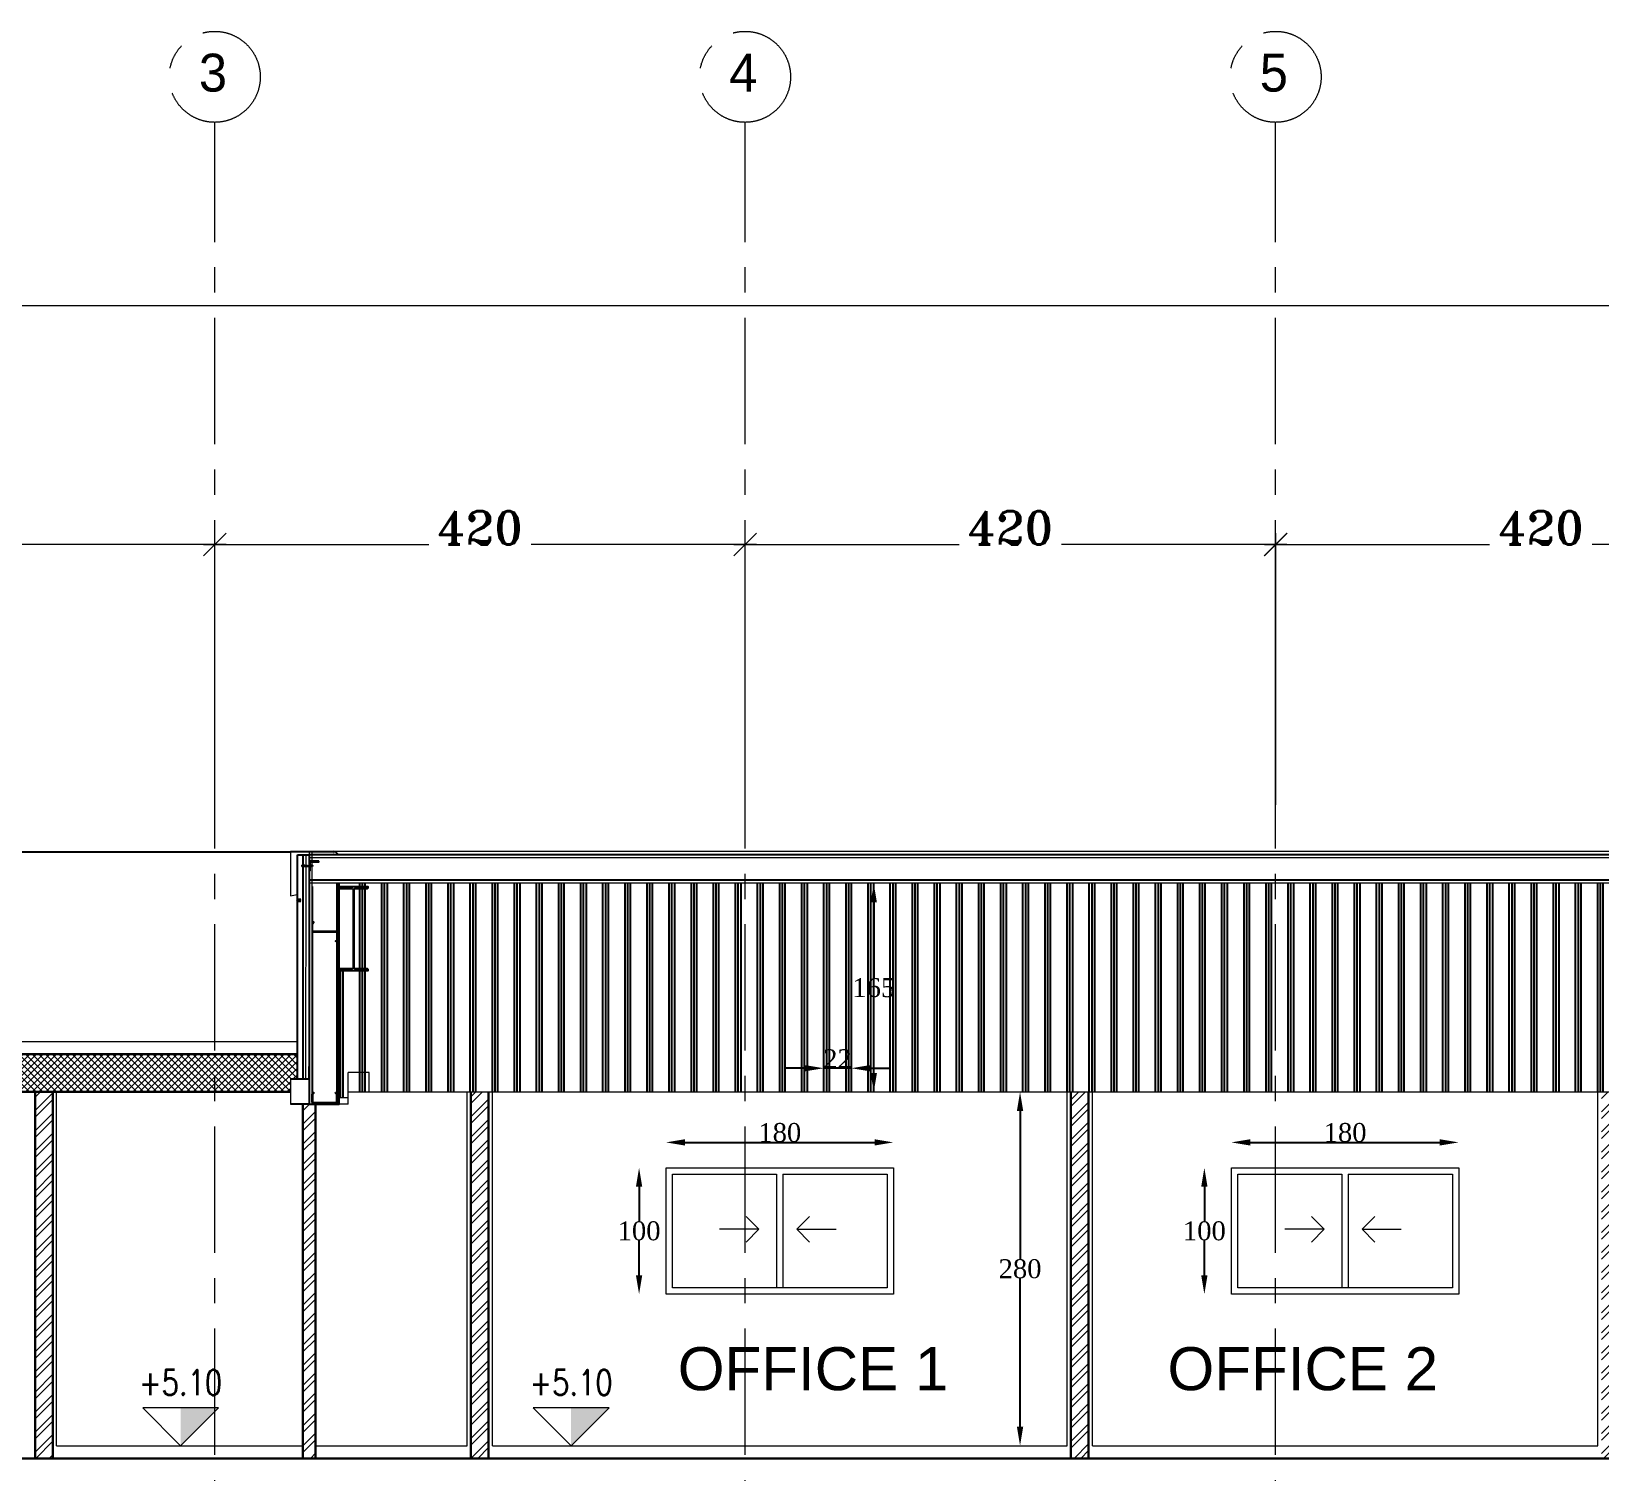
# Model space of a CAD drawing. Header units: millimetres. Extents: x -9083 to 924194, y -232449 to 321637.
# Drawn here: x 8836 to 21251, y -2367 to 9033 of the extents above; entities that cross this region are included whole.
import ezdxf
from ezdxf.enums import TextEntityAlignment as Align

# ---------------------------------------------------------------- set-up
doc = ezdxf.new("R2010")
doc.units = ezdxf.units.MM
doc.header["$LTSCALE"] = 400
doc.header["$MEASUREMENT"] = 0
doc.header["$PDMODE"] = 3
doc.linetypes.add('CENTER', pattern=[2, 1.25, -0.25, 0.25, -0.25])
doc.linetypes.add('CENTERX2', pattern=[4, 2.5, -0.5, 0.5, -0.5])
doc.layers.get('0').update_dxf_attribs({"lineweight": 0, "true_color": 0xff1414})
doc.layers.get('Defpoints').update_dxf_attribs({"color": 8, "lineweight": 5})
for name, color, linetype, lineweight in [('A-ALUCOBOND', 155, 'Continuous', 5), ('A-ANNO-DIMS', 134, 'Continuous', 9), ('AR-dim-in', 134, 'Continuous', 0), ('AXIS DIMENSION', 8, 'Continuous', 5), ('ELEVATION 01', 4, 'Continuous', 25), ('ELEVATION WINDOW', 5, 'Continuous', 5), ('FINISH', 3, 'Continuous', 9), ('HAT', 252, 'Continuous', 5), ('HATCH', 15, 'Continuous', 0), ('LEVEL SYMBOL', 8, 'Continuous', 5), ('ROOMS DIMENSION', 3, 'Continuous', 5), ('WALL PROPOSED', 255, 'Continuous', 30)]:
    doc.layers.add(name, color=color, linetype=linetype, lineweight=lineweight)
for name, color, linetype in [('A-BRACING', 7, 'Continuous'), ('A-DIM OPENING', 7, 'Continuous'), ('A-ELEV-3', 7, 'Continuous'), ('A-ELEV-6', 251, 'Continuous'), ('A-GISTUD', 62, 'Continuous'), ('A-HAT', 251, 'Continuous'), ('A-PURLIN', 7, 'Continuous'), ('A-ROOF CLADDING', 7, 'Continuous'), ('PRO', 1, 'Continuous')]:
    doc.layers.add(name, color=color, linetype=linetype)
doc.layers.add('A-SHEETING', color=7, linetype='Continuous', true_color=0x8f999f)
doc.layers.add('AXIES', color=7, linetype='CENTER', lineweight=0, true_color=0x949596)
doc.styles.add('Arial_1', font='arial.ttf', dxfattribs={"height": 300})
doc.styles.add('ROMAN', font='times.ttf')
doc.styles.add('ROMANS-TITLE', font='ROMANS.shx', dxfattribs={"width": 0.8})
doc.styles.add('ROMANT', font='romant.shx')
doc.styles.get("Standard").update_dxf_attribs({"font": 'GOTHIC.TTF', "height": 220})
doc.linetypes.add('BATTING', pattern='A,0.0001,-0.1,[134,ltypeshp.shx,S=0.1,R=0,X=-0.1,Y=0],-0.2,[134,ltypeshp.shx,S=0.1,R=180,X=0.1,Y=0],-0.1', length=0.4001)
doc.dimstyles.new('AXIS DIMENSION', dxfattribs={"dimscale": 1.2, "dimtxt": 220, "dimasz": 150, "dimexe": 75, "dimexo": 200, "dimgap": 50, "dimtad": 0, "dimdec": 0, "dimlfac": 0.1, "dimzin": 0, "dimdsep": 46, "dimtxsty": 'ROMANT', "dimblk": 'OBLIQUE', "dimcen": 200, "dimdle": 75, "dimclrd": 17, "dimclre": 94, "dimclrt": 3, "dimadec": 0, "dimazin": 0, "dimtfac": 0.5, "dimtdec": 0, "dimtix": 1, "dimtofl": 0, "dimtmove": 2, "dimatfit": 2, "dimfxl": 100, "dimtvp": 0.5, "dimtolj": 1, "dimtzin": 0, "dimlwd": -1, "dimlwe": -1, "dimarcsym": 0})
doc.dimstyles.new('ELEV DIM', dxfattribs={"dimtxt": 150, "dimasz": 150, "dimexe": 0.06, "dimexo": 0.06, "dimgap": 0.03, "dimtad": 1, "dimtih": 1, "dimtoh": 1, "dimdec": 0, "dimlfac": 0.1, "dimzin": 13, "dimdsep": 46, "dimtxsty": 'ROMAN', "dimcen": 0.09, "dimdle": 0.06, "dimse1": 1, "dimse2": 1, "dimclrd": 256, "dimclre": 256, "dimclrt": 3, "dimadec": 0, "dimazin": 0, "dimtfac": 1, "dimtdec": 0, "dimtix": 1, "dimtmove": 2, "dimatfit": 3, "dimfxl": 0.06, "dimtolj": 1, "dimtzin": 0, "dimarcsym": 0})

# ---------------------------------------------------------------- blocks, each defined once
blk = doc.blocks.new('*D923')
at = {"layer": 'Defpoints', "color": 0, "transparency": 16777216}
for p in [(16776, 638, 0), (16663, -2162), (16776, -2162)]:
    blk.add_point(p, dxfattribs=at)
at = {"layer": 'ROOMS DIMENSION', "lineweight": -2, "transparency": 16777216}
for p, q in [((16663, 488), (16663, -685)), ((16663, -2012), (16663, -838))]:
    blk.add_line(p, q, dxfattribs=at)
at = {"layer": 'ROOMS DIMENSION', "transparency": 16777216}
for points in [[(16638, 488), (16688, 488), (16663, 638)], [(16638, -2012), (16688, -2012), (16663, -2162)]]:
    blk.add_solid(points, dxfattribs=at)
at = {"layer": 'ROOMS DIMENSION', "color": 3, "transparency": 16777216, "insert": (16663, -762), "char_height": 150, "attachment_point": 5, "style": 'ROMAN'}
blk.add_mtext('\\A1;280', dxfattribs=at)
blk = doc.blocks.new('A$C38DF5A04')
at = {"color": 9}
for p, q in [((-73, -3), (-74, 3)), ((-72, -1), (-74, 3)), ((-74, 3), (-74, 1)), ((-74, 1), (-73, -3)), ((-72, 2), (-71, 3)), ((-70, -3), (-72, 2)), ((-71, 3), (-70, -3)), ((-69, -2), (-71, 3)), ((-69, 2), (-68, 3)), ((-67, -3), (-69, 2)), ((-66, -2), (-68, 3)), ((-68, 3), (-67, -3)), ((-66, 2), (-68, 2)), ((-66, 2), (-65, 3)), ((-64, -3), (-66, 2)), ((-63, -2), (-65, 3)), ((-65, 3), (-64, -3)), ((-63, 2), (-65, 2)), ((-63, 2), (-62, 3)), ((-61, -3), (-63, 2)), ((-62, 3), (-61, -3)), ((-60, -2), (-62, 3)), ((-60, 2), (-62, 2)), ((-60, 2), (-59, 3)), ((-58, -3), (-60, 2)), ((-57, -2), (-59, 3)), ((-59, 3), (-58, -3)), ((-57, 2), (-59, 2)), ((-57, 2), (-56, 3)), ((-55, -3), (-57, 2)), ((-56, 3), (-55, -3)), ((-54, -2), (-56, 3)), ((-54, 2), (-56, 2)), ((-54, 2), (-53, 3)), ((-52, -3), (-54, 2)), ((-53, 3), (-52, -3)), ((-51, -2), (-53, 3)), ((-51, 2), (-53, 2)), ((-51, 2), (-50, 3)), ((-49, -3), (-51, 2)), ((-48, -2), (-50, 3)), ((-50, 3), (-49, -3)), ((-48, 2), (-50, 2)), ((-48, 2), (-47, 3)), ((-46, -3), (-48, 2)), ((-47, 3), (-46, -3)), ((-45, -2), (-47, 3)), ((-45, 2), (-47, 2)), ((-45, 2), (-44, 3)), ((-43, -3), (-45, 2)), ((-44, 3), (-43, -3)), ((-43, -2), (-44, 3)), ((-42, 2), (-44, 2)), ((-40, -2), (-42, 3)), ((-42, 3), (-40, -3)), ((-42, 2), (-42, 3)), ((-40, -3), (-42, 2)), ((-39, 2), (-41, 2)), ((-39, 2), (-39, 3)), ((-39, 3), (-37, -3)), ((-37, -2), (-39, 3)), ((-37, -3), (-39, 2)), ((-36, 2), (-38, 2)), ((-36, 2), (-36, 3)), ((-36, 3), (-34, -3)), ((-34, -2), (-36, 3)), ((-34, -3), (-36, 2)), ((-33, 2), (-35, 2)), ((-33, 2), (-33, 3)), ((-33, 3), (-31, -3)), ((-31, -2), (-33, 3)), ((-31, -3), (-33, 2)), ((-30, 2), (-32, 2)), ((-28, -2), (-30, 3)), ((-30, 3), (-28, -3)), ((-30, 2), (-30, 3)), ((-28, -3), (-30, 2)), ((-27, 2), (-29, 2)), ((-25, -2), (-27, 3)), ((-27, 3), (-25, -3)), ((-27, 2), (-27, 3)), ((-25, -3), (-27, 2)), ((-24, 2), (-26, 2)), ((-22, -2), (-24, 3)), ((-24, 3), (-22, -3)), ((-24, 2), (-24, 3)), ((-22, -3), (-24, 2)), ((-21, 2), (-23, 2)), ((-19, -2), (-21, 3)), ((-21, 3), (-19, -3)), ((-21, 2), (-21, 3)), ((-19, -3), (-21, 2)), ((-18, 2), (-20, 2)), ((-18, 2), (-20, 2)), ((-16, -2), (-18, 3)), ((-18, 3), (-16, -3)), ((-18, 2), (-18, 3)), ((-16, -3), (-18, 2)), ((-16, 2), (-17, 2)), ((-16, 2), (-17, 2)), ((-16, 2), (-15, 3)), ((-14, -3), (-16, 2)), ((-13, -2), (-15, 3)), ((-15, 3), (-14, -3)), ((-13, 2), (-15, 2)), ((-13, 2), (-12, 3)), ((-11, -3), (-13, 2)), ((-10, -2), (-12, 3)), ((-12, 3), (-11, -3)), ((-10, 2), (-12, 2)), ((-10, 2), (-9, 3)), ((-8, -3), (-10, 2)), ((-9, 3), (-8, -3)), ((-7, -2), (-9, 3)), ((-7, 2), (-9, 2)), ((-7, 2), (-6, 3)), ((-5, -3), (-7, 2)), ((-6, 3), (-5, -3)), ((-4, -2), (-6, 3)), ((-4, 2), (-6, 2)), ((-4, 2), (-6, 2)), ((-4, 2), (-3, 3)), ((-2, -3), (-4, 2)), ((-3, 3), (-2, -3)), ((-1, -2), (-3, 3)), ((0, 2), (-3, 2)), ((3, 5), (3, -5)), ((-72, -1), (-73, -3)), ((-70, -3), (-69, -2)), ((-67, -3), (-66, -2)), ((-64, -2), (-66, -2)), ((-64, -3), (-63, -2)), ((-61, -2), (-63, -2)), ((-61, -3), (-60, -2)), ((-58, -2), (-60, -2)), ((-58, -3), (-57, -2)), ((-55, -2), (-57, -2)), ((-55, -3), (-54, -2)), ((-52, -2), (-54, -2)), ((-52, -3), (-51, -2)), ((-49, -2), (-51, -2)), ((-49, -3), (-48, -2)), ((-46, -2), (-48, -2)), ((-46, -3), (-45, -2)), ((-44, -2), (-45, -2)), ((-41, -2), (-43, -2)), ((-43, -3), (-43, -2)), ((-38, -2), (-40, -2)), ((-40, -3), (-40, -2)), ((-35, -2), (-37, -2)), ((-37, -3), (-37, -2)), ((-32, -2), (-34, -2)), ((-34, -3), (-34, -2)), ((-29, -2), (-31, -2)), ((-31, -3), (-31, -2)), ((-28, -3), (-28, -2)), ((-26, -2), (-28, -2)), ((-25, -3), (-25, -2)), ((-23, -2), (-25, -2)), ((-22, -3), (-22, -2)), ((-20, -2), (-22, -2)), ((-19, -3), (-19, -2)), ((-17, -2), (-19, -2)), ((-16, -3), (-16, -2)), ((-14, -2), (-16, -2)), ((-14, -3), (-13, -2)), ((-11, -2), (-13, -2)), ((-11, -3), (-10, -2)), ((-8, -2), (-10, -2)), ((-8, -3), (-7, -2)), ((-5, -2), (-7, -2)), ((-5, -3), (-4, -2)), ((-2, -2), (-4, -2)), ((-2, -3), (-1, -2)), ((0, -2), (-1, -2))]:
    blk.add_line(p, q, dxfattribs=at)
at = {"color": 9, "linetype": 'Continuous'}
for p, q in [((0, -10), (0, 10)), ((1, 10), (0, 10)), ((1, -10), (1, 10)), ((1, 10), (3, 5)), ((4, 5), (7, 5)), ((4, 3), (7, 3)), ((7, -4), (7, 4)), ((1, -10), (0, -10)), ((3, -5), (1, -10)), ((4, -3), (7, -3)), ((7, -5), (4, -5))]:
    blk.add_line(p, q, dxfattribs=at)
for centre, radius, start, end in [((5, 4), 1.99, 137.7662, 222.2338), ((10, 0), 7.2, 158.141, 201.859), ((5, 4), 1.99, 317.7662, 42.2338), ((0, 0), 7.2, 338.141, 21.859), ((5, -4), 1.99, 137.7662, 222.2338), ((5, -4), 1.99, 317.7662, 42.2338)]:
    blk.add_arc(centre, radius, start, end, dxfattribs=at)
at = {"color": 9}
for centre, major_axis, start_param, end_param in [((-68, -21), (16.6, 16.6), 1.076748, 1.203291), ((-68, 22), (-16.6, 16.6), 1.938302, 2.101801), ((-68, -21), (-16.6, 16.6), -0.618205, -0.53124), ((-68, -21), (16.6, 16.6), 0.829171, 0.912678), ((-68, 22), (-16.6, 16.6), 2.146176, 2.245916), ((-68, 22), (-16.6, 16.6), 2.288058, 2.374668)]:
    blk.add_ellipse(centre, major_axis=major_axis, ratio=1, start_param=start_param, end_param=end_param, dxfattribs=at)
blk = doc.blocks.new('200Z')
at = {"layer": 'A-PURLIN'}
blk.add_lwpolyline([(-81, 12), (-71, 3, 0.198912), (-65, 0), (-9, 0, 0.414214), (0, 9), (0, 191, -0.414214), (5, 196), (61, 196, -0.198912), (64, 195), (74, 185), (77, 188), (67, 197, 0.198912), (61, 200), (5, 200, 0.414214), (-4, 191), (-4, 9, -0.414214), (-9, 4), (-65, 4, -0.198912), (-68, 5), (-78, 15)], format="xyb", close=True, dxfattribs=at)
blk = doc.blocks.new('A-LVL_EL-SEC')
at = {"layer": 'LEVEL SYMBOL', "color": 5, "ltscale": 800}
blk.add_line((-150, 0), (150, 0), dxfattribs=at)
at = {"layer": 'LEVEL SYMBOL'}
blk.add_lwpolyline([(-300, 300), (0, 0), (300, 300), (-300, 300)], dxfattribs=at)
blk.add_solid([(0, 300), (300, 300), (0, 0)], dxfattribs=at)
at = {"layer": 'LEVEL SYMBOL', "color": 1, "ltscale": 800, "style": 'ROMANS-TITLE', "width": 0.8}
blk.add_attdef('FLOOR-LEVEL', text='', height=200, dxfattribs=at).set_placement((0, 580), align=Align.MIDDLE)
blk = doc.blocks.new('*D890')
at = {"layer": 'Defpoints', "color": 0, "transparency": 16777216}
for p in [(15505, 2288), (15547, 2288, 0), (15547, 638)]:
    blk.add_point(p, dxfattribs=at)
at = {"layer": 'ROOMS DIMENSION', "lineweight": -2, "transparency": 16777216}
for p, q in [((15505, 2138), (15505, 1539)), ((15505, 788), (15505, 1387))]:
    blk.add_line(p, q, dxfattribs=at)
at = {"layer": 'ROOMS DIMENSION', "transparency": 16777216}
for points in [[(15480, 2138), (15530, 2138), (15505, 2288)], [(15480, 788), (15530, 788), (15505, 638)]]:
    blk.add_solid(points, dxfattribs=at)
at = {"layer": 'ROOMS DIMENSION', "color": 3, "transparency": 16777216, "insert": (15505, 1463), "char_height": 150, "attachment_point": 5, "style": 'ROMAN'}
blk.add_mtext('\\A1;165', dxfattribs=at)
blk = doc.blocks.new('*D891')
at = {"layer": 'Defpoints', "color": 0, "transparency": 16777216}
for p in [(15109, 826), (15109, 638, 0), (15328, 638, 0)]:
    blk.add_point(p, dxfattribs=at)
at = {"layer": 'ROOMS DIMENSION', "lineweight": -2, "transparency": 16777216}
for p, q in [((14959, 826), (14809, 826)), ((15328, 826), (15109, 826)), ((15478, 826), (15628, 826))]:
    blk.add_line(p, q, dxfattribs=at)
at = {"layer": 'ROOMS DIMENSION', "transparency": 16777216}
for points in [[(14959, 851), (14959, 801), (15109, 826)], [(15478, 851), (15478, 801), (15328, 826)]]:
    blk.add_solid(points, dxfattribs=at)
at = {"layer": 'ROOMS DIMENSION', "color": 3, "transparency": 16777216, "insert": (15218, 901), "char_height": 150, "attachment_point": 5, "style": 'ROMAN'}
blk.add_mtext('\\A1;22', dxfattribs=at)
blk = doc.blocks.new('*D894')
at = {"layer": 'Defpoints', "color": 0, "transparency": 16777216}
for p in [(18217, 38, 0), (17672, -962), (18122, -962)]:
    blk.add_point(p, dxfattribs=at)
at = {"layer": 'ROOMS DIMENSION', "lineweight": -2, "transparency": 16777216}
for p, q in [((18122, -112), (18122, -386)), ((18122, -812), (18122, -538))]:
    blk.add_line(p, q, dxfattribs=at)
at = {"layer": 'ROOMS DIMENSION', "transparency": 16777216}
for points in [[(18097, -112), (18147, -112), (18122, 38)], [(18097, -812), (18147, -812), (18122, -962)]]:
    blk.add_solid(points, dxfattribs=at)
at = {"layer": 'ROOMS DIMENSION', "color": 3, "transparency": 16777216, "insert": (18122, -462), "char_height": 150, "attachment_point": 5, "style": 'ROMAN'}
blk.add_mtext('\\A1;100', dxfattribs=at)
blk = doc.blocks.new('*D895')
at = {"layer": 'Defpoints', "color": 0, "transparency": 16777216}
for p in [(13742, 38, 0), (13197, -962), (13647, -962)]:
    blk.add_point(p, dxfattribs=at)
at = {"layer": 'ROOMS DIMENSION', "lineweight": -2, "transparency": 16777216}
for p, q in [((13647, -112), (13647, -386)), ((13647, -812), (13647, -538))]:
    blk.add_line(p, q, dxfattribs=at)
at = {"layer": 'ROOMS DIMENSION', "transparency": 16777216}
for points in [[(13622, -112), (13672, -112), (13647, 38)], [(13622, -812), (13672, -812), (13647, -962)]]:
    blk.add_solid(points, dxfattribs=at)
at = {"layer": 'ROOMS DIMENSION', "color": 3, "transparency": 16777216, "insert": (13647, -462), "char_height": 150, "attachment_point": 5, "style": 'ROMAN'}
blk.add_mtext('\\A1;100', dxfattribs=at)
blk = doc.blocks.new('*D896')
at = {"layer": 'Defpoints', "color": 0, "transparency": 16777216}
for p in [(15661, 239), (13861, 38, 0), (15661, 38, 0)]:
    blk.add_point(p, dxfattribs=at)
at = {"layer": 'ROOMS DIMENSION', "lineweight": -2, "transparency": 16777216}
blk.add_line((14011, 239), (15511, 239), dxfattribs=at)
at = {"layer": 'ROOMS DIMENSION', "transparency": 16777216}
for points in [[(14011, 264), (14011, 214), (13861, 239)], [(15511, 264), (15511, 214), (15661, 239)]]:
    blk.add_solid(points, dxfattribs=at)
at = {"layer": 'ROOMS DIMENSION', "color": 3, "transparency": 16777216, "insert": (14761, 316), "char_height": 150, "attachment_point": 5, "style": 'ROMAN'}
blk.add_mtext('\\A1;180', dxfattribs=at)
blk = doc.blocks.new('*D897')
at = {"layer": 'Defpoints', "color": 0, "transparency": 16777216}
for p in [(20136, 239), (18336, 38, 0), (20136, 38, 0)]:
    blk.add_point(p, dxfattribs=at)
at = {"layer": 'ROOMS DIMENSION', "lineweight": -2, "transparency": 16777216}
blk.add_line((18486, 239), (19986, 239), dxfattribs=at)
at = {"layer": 'ROOMS DIMENSION', "transparency": 16777216}
for points in [[(18486, 264), (18486, 214), (18336, 239)], [(19986, 264), (19986, 214), (20136, 239)]]:
    blk.add_solid(points, dxfattribs=at)
at = {"layer": 'ROOMS DIMENSION', "color": 3, "transparency": 16777216, "insert": (19236, 316), "char_height": 150, "attachment_point": 5, "style": 'ROMAN'}
blk.add_mtext('\\A1;180', dxfattribs=at)
blk = doc.blocks.new('_Oblique')
at = {"color": 0, "linetype": 'ByBlock', "lineweight": -2}
blk.add_line((-0.5, -0.5), (0.5, 0.5), dxfattribs=at)
blk = doc.blocks.new('*D234')
at = {"layer": 'AXIS DIMENSION', "color": 94, "ltscale": 20, "transparency": 16777216}
for p, q in [((6085684, 708928), (6085684, 711079)), ((6089883, 708928), (6089883, 711079))]:
    blk.add_line(p, q, dxfattribs=at)
at = {"layer": 'AXIS DIMENSION', "color": 17, "ltscale": 20, "transparency": 16777216}
for p, q in [((6085594, 710989), (6087378, 710989)), ((6089973, 710989), (6088189, 710989))]:
    blk.add_line(p, q, dxfattribs=at)
at = {"layer": 'Defpoints', "color": 0, "ltscale": 20, "transparency": 16777216}
for p in [(6089883, 710989), (6085684, 708688), (6089883, 708688)]:
    blk.add_point(p, dxfattribs=at)
at = {"layer": 'AXIS DIMENSION', "color": 17, "ltscale": 20, "transparency": 16777216, "xscale": 179.9999999999999, "yscale": 179.9999999999999, "zscale": 179.9999999999999, "rotation": 180}
blk.add_blockref('_Oblique', (6085684, 710989), dxfattribs=at)
at = {"layer": 'AXIS DIMENSION', "color": 17, "ltscale": 20, "transparency": 16777216, "xscale": 179.9999999999999, "yscale": 179.9999999999999, "zscale": 179.9999999999999}
blk.add_blockref('_Oblique', (6089883, 710989), dxfattribs=at)
at = {"layer": 'AXIS DIMENSION', "color": 3, "ltscale": 20, "transparency": 16777216, "insert": (6087783, 711121), "char_height": 264, "attachment_point": 5, "style": 'ROMANT'}
blk.add_mtext('\\A1;420', dxfattribs=at)
blk = doc.blocks.new('*D235')
at = {"layer": 'AXIS DIMENSION', "color": 94, "ltscale": 20, "transparency": 16777216}
for p, q in [((6089883, 708928), (6089883, 711079)), ((6094081, 708928), (6094081, 711079))]:
    blk.add_line(p, q, dxfattribs=at)
at = {"layer": 'AXIS DIMENSION', "color": 17, "ltscale": 20, "transparency": 16777216}
for p, q in [((6089793, 710989), (6091576, 710989)), ((6094171, 710989), (6092387, 710989))]:
    blk.add_line(p, q, dxfattribs=at)
at = {"layer": 'Defpoints', "color": 0, "ltscale": 20, "transparency": 16777216}
for p in [(6094081, 710989), (6089883, 708688), (6094081, 708688)]:
    blk.add_point(p, dxfattribs=at)
at = {"layer": 'AXIS DIMENSION', "color": 17, "ltscale": 20, "transparency": 16777216, "xscale": 179.9999999999999, "yscale": 179.9999999999999, "zscale": 179.9999999999999, "rotation": 180}
blk.add_blockref('_Oblique', (6089883, 710989), dxfattribs=at)
at = {"layer": 'AXIS DIMENSION', "color": 17, "ltscale": 20, "transparency": 16777216, "xscale": 179.9999999999999, "yscale": 179.9999999999999, "zscale": 179.9999999999999}
blk.add_blockref('_Oblique', (6094081, 710989), dxfattribs=at)
at = {"layer": 'AXIS DIMENSION', "color": 3, "ltscale": 20, "transparency": 16777216, "insert": (6091982, 711121), "char_height": 264, "attachment_point": 5, "style": 'ROMANT'}
blk.add_mtext('\\A1;420', dxfattribs=at)
blk = doc.blocks.new('*D236')
at = {"layer": 'AXIS DIMENSION', "color": 94, "ltscale": 20, "transparency": 16777216}
for p, q in [((6094083, 708928), (6094083, 711079)), ((6098281, 708928), (6098281, 711079))]:
    blk.add_line(p, q, dxfattribs=at)
at = {"layer": 'AXIS DIMENSION', "color": 17, "ltscale": 20, "transparency": 16777216}
for p, q in [((6093993, 710989), (6095776, 710989)), ((6098371, 710989), (6096587, 710989))]:
    blk.add_line(p, q, dxfattribs=at)
at = {"layer": 'Defpoints', "color": 0, "ltscale": 20, "transparency": 16777216}
for p in [(6098281, 710989), (6094083, 708688), (6098281, 708688)]:
    blk.add_point(p, dxfattribs=at)
at = {"layer": 'AXIS DIMENSION', "color": 17, "ltscale": 20, "transparency": 16777216, "xscale": 179.9999999999999, "yscale": 179.9999999999999, "zscale": 179.9999999999999, "rotation": 180}
blk.add_blockref('_Oblique', (6094083, 710989), dxfattribs=at)
at = {"layer": 'AXIS DIMENSION', "color": 17, "ltscale": 20, "transparency": 16777216, "xscale": 179.9999999999999, "yscale": 179.9999999999999, "zscale": 179.9999999999999}
blk.add_blockref('_Oblique', (6098281, 710989), dxfattribs=at)
at = {"layer": 'AXIS DIMENSION', "color": 3, "ltscale": 20, "transparency": 16777216, "insert": (6096182, 711121), "char_height": 264, "attachment_point": 5, "style": 'ROMANT'}
blk.add_mtext('\\A1;420', dxfattribs=at)
blk = doc.blocks.new('*D176')
at = {"layer": 'AXIS DIMENSION', "color": 94, "ltscale": 20, "transparency": 16777216}
for p, q in [((6077583, 712536), (6077583, 712431)), ((6125683, 712536), (6125683, 712431))]:
    blk.add_line(p, q, dxfattribs=at)
at = {"layer": 'AXIS DIMENSION', "color": 17, "ltscale": 20, "transparency": 16777216}
for p, q in [((6077493, 712341), (6101101, 712341)), ((6125773, 712341), (6102164, 712341))]:
    blk.add_line(p, q, dxfattribs=at)
at = {"layer": 'Defpoints', "color": 0, "ltscale": 20, "transparency": 16777216}
for p in [(6077583, 712296), (6125683, 712341), (6125683, 712296)]:
    blk.add_point(p, dxfattribs=at)
at = {"layer": 'AXIS DIMENSION', "color": 17, "ltscale": 20, "transparency": 16777216, "xscale": 179.9999999999999, "yscale": 179.9999999999999, "zscale": 179.9999999999999, "rotation": 180}
blk.add_blockref('_Oblique', (6077583, 712341), dxfattribs=at)
at = {"layer": 'AXIS DIMENSION', "color": 17, "ltscale": 20, "transparency": 16777216, "xscale": 179.9999999999999, "yscale": 179.9999999999999, "zscale": 179.9999999999999}
blk.add_blockref('_Oblique', (6125683, 712341), dxfattribs=at)
at = {"layer": 'AXIS DIMENSION', "color": 3, "ltscale": 20, "transparency": 16777216, "insert": (6101633, 712473), "char_height": 264, "attachment_point": 5, "style": 'ROMANT'}
blk.add_mtext('\\A1;4810', dxfattribs=at)
blk = doc.blocks.new('*D243')
at = {"layer": 'AXIS DIMENSION', "color": 94, "ltscale": 20, "transparency": 16777216}
for p, q in [((6081681, 708612), (6081681, 711079)), ((6085684, 708928), (6085684, 711079))]:
    blk.add_line(p, q, dxfattribs=at)
at = {"layer": 'AXIS DIMENSION', "color": 17, "ltscale": 20, "transparency": 16777216}
for p, q in [((6081591, 710989), (6083277, 710989)), ((6085774, 710989), (6084088, 710989))]:
    blk.add_line(p, q, dxfattribs=at)
at = {"layer": 'Defpoints', "color": 0, "ltscale": 20, "transparency": 16777216}
for p in [(6085684, 710989), (6085684, 708688), (6081681, 708372)]:
    blk.add_point(p, dxfattribs=at)
at = {"layer": 'AXIS DIMENSION', "color": 17, "ltscale": 20, "transparency": 16777216, "xscale": 179.9999999999999, "yscale": 179.9999999999999, "zscale": 179.9999999999999, "rotation": 180}
blk.add_blockref('_Oblique', (6081681, 710989), dxfattribs=at)
at = {"layer": 'AXIS DIMENSION', "color": 17, "ltscale": 20, "transparency": 16777216, "xscale": 179.9999999999999, "yscale": 179.9999999999999, "zscale": 179.9999999999999}
blk.add_blockref('_Oblique', (6085684, 710989), dxfattribs=at)
at = {"layer": 'AXIS DIMENSION', "color": 3, "ltscale": 20, "transparency": 16777216, "insert": (6083683, 711121), "char_height": 264, "attachment_point": 5, "style": 'ROMANT'}
blk.add_mtext('\\A1;400', dxfattribs=at)
blk = doc.blocks.new('rffghffr')
at = {"layer": 'AXIES', "linetype": 'CENTERX2'}
for p, q in [((6085684.3, 695783), (6085684.3, 714330.6)), ((6089882.5, 695783), (6089882.5, 714330.6)), ((6094082.5, 695783), (6094082.5, 714330.6))]:
    blk.add_line(p, q, dxfattribs=at)
for centre in [(6085684.3, 714690.6), (6089882.5, 714690.6), (6094082.5, 714690.6)]:
    blk.add_circle(centre, 360, dxfattribs=at)
for s, p in [('3', (6085558.7, 714573.9)), ('4', (6089756.9, 714573.9)), ('5', (6093956.9, 714573.9))]:
    blk.add_text(s, height=300, dxfattribs=at).set_placement(p)
at = {"layer": 'AXIS DIMENSION', "ltscale": 20}
dim = blk.add_linear_dim(base=(6125682.5, 712879.4), p1=(6077582.5, 712834.6), p2=(6125682.5, 712834.6), dimstyle='AXIS DIMENSION', dxfattribs=at)
dim.commit()
dim.dimension.update_dxf_attribs({"geometry": '*D176', "text_midpoint": (6101632.5, 713011.4), "insert": (0, 538.6)})
for base, p1, p2, picture, middle in [((6085684.3, 710988.7), (6081680.8, 708372.3), (6085684.3, 708688.2), '*D243', (6083682.6, 711120.7)), ((6089882.5, 710988.7), (6085684.3, 708688.2), (6089882.5, 708688.2), '*D234', (6087783.4, 711120.7)), ((6094080.7, 710988.7), (6089882.5, 708688.2), (6094080.7, 708688.2), '*D235', (6091981.6, 711120.7)), ((6098280.7, 710988.7), (6094082.5, 708688.2), (6098280.7, 708688.2), '*D236', (6096181.6, 711120.7))]:
    dim = blk.add_linear_dim(base=base, p1=p1, p2=p2, dimstyle='AXIS DIMENSION', dxfattribs=at)
    dim.commit()
    dim.dimension.update_dxf_attribs({"geometry": picture, "text_midpoint": middle})

msp = doc.modelspace()

# ---------------------------------------------------------------- hatches: boundary and pattern name
h = msp.add_hatch()
h.set_pattern_fill('LINE', color=256, scale=20, angle=45, style=0)
h.set_pattern_definition([(45, (-601445.1588, 542199.821), (-1.767766953, 1.767766953), [])])
h.paths.add_polyline_path([(10968.7537, 2165.88801), (10968.7537, 2145.88801), (10944.00285, 2145.88801), (10944.00285, 2165.88801)])
h = msp.add_hatch()
h.set_pattern_fill('LINE', color=256, scale=20, angle=45, style=0)
h.set_pattern_definition([(45, (-601445.1588, 542199.821), (-1.767766953, 1.767766953), [])])
h.paths.add_polyline_path([(10968.7537, 2165.888), (10968.7537, 2145.888), (10944.00285, 2145.888), (10944.00285, 2165.888)])
at = {"layer": 'A-GISTUD'}
h = msp.add_hatch(dxfattribs=at)
h.set_pattern_fill('LINE', color=9, angle=45, style=0)
h.set_pattern_definition([(135, (1450276.734, -1026806.99), (2.24506403, 2.24506403), [])])
h.paths.add_polyline_path([(11037.96046, 2464.96728), (11112.96046, 2464.96728), (11112.96046, 2459.96728), (11042.96046, 2459.96728), (11042.96046, 2389.96728), (11037.96046, 2389.96728)])
h = msp.add_hatch(dxfattribs=at)
h.set_pattern_fill('LINE', color=9, angle=45, style=0)
h.set_pattern_definition([(135, (1450276.734, -1026806.99), (2.24506403, 2.24506403), [])])
h.paths.add_polyline_path([(11037.96046, 2464.96727), (11112.96046, 2464.96727), (11112.96046, 2459.96727), (11042.96046, 2459.96727), (11042.96046, 2389.96727), (11037.96046, 2389.96727)])
at = {"layer": 'A-HAT'}
h = msp.add_hatch(dxfattribs=at)
h.set_pattern_fill('ANSI36', color=256, scale=60, style=0)
h.set_pattern_definition([(135, (333740.546, 363515.407), (-3.97747564, 14.58407736), [18.75, -3.75, 0, -3.75])])
h.paths.add_polyline_path([(11257.36144, 2290.84157), (11272.36144, 2290.84157), (11271.90823, 541.48495), (11058.75017, 541.48481), (11062.97858, 552.62934), (11257.36144, 551.48494)])
at = {"layer": 'A-SHEETING'}
h = msp.add_hatch(dxfattribs=at)
h.set_pattern_fill('PLAST', color=8, scale=700, angle=90, style=0)
h.set_pattern_definition([(90, (279.44, -28129.71), (-175, 1e-14), []), (90, (257.57, -28129.71), (-175, 1e-14), []), (90, (235.7, -28129.71), (-175, 1e-14), [])])
h.paths.add_polyline_path([(50236.16744, 2287.84157), (11391.72253, 2287.84157), (11391.72253, 1597.57535), (11272.36144, 1597.57535), (11272.36144, 591.54736), (11343.2122, 591.54735), (11343.21437, 638.53618), (50256.31001, 638.11314), (50256.30609, 588.54737), (50357.14705, 588.54735), (50356.26097, 1597.57535), (50236.16744, 1597.57535)])
at = {"layer": 'HATCH'}
h = msp.add_hatch(dxfattribs=at)
h.set_pattern_fill('ANSI37', color=256, scale=300)
h.set_pattern_definition([(45, (267766.47, -79585.092), (-26.5165043, 26.5165043), []), (135, (267766.47, -79585.092), (-26.5165043, -26.5165043), [])])
h.paths.add_polyline_path([(10942.29413, 938.89125), (2216.33413, 938.1846), (2216.331, 638.1846), (10887.30008, 638.15488), (10887.30008, 741.87012), (10942.24692, 742.60649)])
h = msp.add_hatch(dxfattribs=at)
h.set_pattern_fill('ANSI32', color=256, scale=300)
h.set_pattern_definition([(45, (279.44, -26869.7), (-79.54951, 79.54951), []), (45, (332.48, -26869.7), (-79.54951, 79.54951), [])])
h.paths.add_polyline_path([(8866.08014, -2261.86705), (9006.08014, -2261.86757), (9006.07647, 638.15463), (8866.07647, 638.15513)])
h.paths.add_polyline_path([(11086.07527, 541.48426), (10986.07479, 541.48562), (10986.07846, -2261.89602), (11086.07894, -2261.8974)])
h.paths.add_polyline_path([(12456.0753, 638.15518), (12316.0753, 638.35886), (12316.07897, -2261.7232), (12456.07897, -2261.9269)])
h.paths.add_polyline_path([(17206.0753, 638.15496), (17066.0753, 638.33218), (17066.07897, -2261.78054), (17206.07897, -2261.95778)])
h.paths.add_polyline_path([(21266.07897, -2261.83305), (21406.07897, -2261.83428), (21406.0753, 638.30912), (21266.0753, 638.31034)])
h.paths.add_polyline_path([(25606.0753, 638.21179), (25466.0753, 638.21301), (25466.07897, -2261.96104), (25606.07897, -2261.96228)])
h.paths.add_polyline_path([(29806.0753, 638.22221), (29666.0753, 638.22343), (29666.07897, -2261.98128), (29806.07897, -2261.98252)])
h.paths.add_polyline_path([(33866.07897, -2261.99056), (34006.07897, -2261.9918), (34006.0753, 638.24359), (33866.0753, 638.24481)])
h.paths.add_polyline_path([(38206.0753, 638.15496), (38066.0753, 638.15596), (38066.07897, -2262.11008), (38206.07897, -2262.1111)])
h.paths.add_polyline_path([(42266.07897, -2262.14074), (42406.07897, -2262.14176), (42406.0753, 638.15496), (42266.0753, 638.15596)])
h.paths.add_polyline_path([(46866.08012, -2262.16432), (47006.08012, -2262.17258), (47006.07646, 638.1548), (46866.07646, 638.16304)])
h.paths.add_polyline_path([(50256.30859, 638.15366), (50116.30859, 638.15489), (50116.3069, -2262.18804), (50256.3069, -2262.18906)])

# ---------------------------------------------------------------- linework, layer by layer
at = {"color": 3, "linetype": 'Continuous'}
for p, q in [((10888.57695, 2541.15387, 0), (10888.57695, 2191.15387, 0)), ((10888.57695, 2541.15386, 0), (10888.57695, 2191.15386, 0)), ((10939.83577, 2200.17484, 0), (10939.83577, 2140.79673, 0)), ((10939.83577, 2200.17483, 0), (10939.83577, 2140.79672, 0)), ((10942.90209, 2164.97422, 0), (10942.90209, 2140.79673, 0)), ((10942.90209, 2164.97421, 0), (10942.90209, 2140.79672, 0))]:
    msp.add_line(p, q, dxfattribs=at)
at = {"color": 3}
for p, q in [((10888.57695, 2191.15387, 0), (10939.83577, 2200.17484, 0)), ((10888.57695, 2191.15386, 0), (10939.83577, 2200.17483, 0)), ((10939.83577, 2140.79673, 0), (10942.90209, 2140.79673, 0)), ((10939.83577, 2140.79672, 0), (10942.90209, 2140.79672, 0))]:
    msp.add_line(p, q, dxfattribs=at)
at = {"color": 9}
for p, q in [((10944.00285, 2165.88801, 0), (10968.7537, 2165.88801, 0)), ((10944.00285, 2165.888, 0), (10968.7537, 2165.888, 0)), ((10944.00285, 2145.88801, 0), (10968.7537, 2145.88801, 0)), ((10944.00285, 2145.888, 0), (10968.7537, 2145.888, 0))]:
    msp.add_line(p, q, dxfattribs=at)
at = {"const_width": 2.5, "elevation": 0}
for points in [[(10953.7704, 2154.05292), (10930.15328, 2154.05292)], [(10953.7704, 2154.05291), (10930.15328, 2154.05291)]]:
    msp.add_lwpolyline(points, dxfattribs=at)
at = {"layer": 'A-ALUCOBOND', "color": 3, "ltscale": 0.9, "elevation": 0}
msp.add_lwpolyline([(11036.78361, 741.87012), (10887.30008, 741.87012), (10887.30008, 541.48494), (11036.78361, 541.48494), (11036.78361, 566.3118), (11033.78361, 566.3118), (11033.78361, 555.70041), (11033.78361, 555.70041), (11033.78361, 544.48494), (10890.30008, 544.48494), (10890.30008, 738.87363), (11033.78361, 738.87351), (11033.78361, 839.01989), (11036.78361, 839.01989), (11036.78361, 741.87012), (11036.78361, 738.87351)], dxfattribs=at)
at = {"layer": 'A-ANNO-DIMS', "color": 0, "linetype": 'Continuous'}
for p, q in [((11037.69002, 541.48489, 0), (11037.71517, 2541.15386)), ((50591.80222, 2538.15386, 0), (11037.71517, 2541.15386)), ((50591.80222, 2488.09137, 0), (11037.71517, 2491.09137)), ((11059.20337, 541.4847, 0), (11059.22853, 2541.15367)), ((11488.69194, 2290.84157), (11037.96046, 2290.84157)), ((11343.2122, 591.54735, 0), (11272.36144, 591.54735, 0)), ((11343.21176, 541.48489, 0), (11272.36144, 541.48489, 0))]:
    msp.add_line(p, q, dxfattribs=at)
at = {"layer": 'A-BRACING', "elevation": 0}
msp.add_lwpolyline([(11387.74753, 2260.57535), (11273.24753, 2260.57535), (11273.24753, 2258.07535, 0.4142135624), (11283.24753, 2248.07535), (11373.77253, 2248.07535, -0.4142135624), (11383.77253, 2238.07535), (11383.77253, 1623.07535, -0.4142135624), (11373.77253, 1613.07535), (11283.24753, 1613.07535, 0.4142135624), (11273.24753, 1603.07535), (11273.24753, 1600.57535), (11387.74753, 1600.57535), (11502.24753, 1600.57535), (11502.24753, 1603.07535, 0.4142135624), (11492.24753, 1613.07535), (11401.72253, 1613.07535, -0.4142135624), (11391.72253, 1623.07535), (11391.72253, 2238.07535, -0.4142135624), (11401.72253, 2248.07535), (11492.24753, 2248.07535, 0.4142135624), (11502.24753, 2258.07535), (11502.24753, 2260.57535)], format="xyb", close=True, dxfattribs=at)
at = {"layer": 'A-DIM OPENING'}
for p, q in [((11037.96046, 2264.71751), (11037.96046, 2515.02981)), ((11037.96046, 2264.71749), (11037.96046, 2515.0298))]:
    msp.add_line(p, q, dxfattribs=at)
at = {"layer": 'A-ELEV-3', "linetype": 'Continuous', "elevation": 0}
for points in [[(11058.29696, 2264.71742), (11058.29696, 541.48489), (11272.36144, 541.48486), (11272.36144, 2290.84157)], [(11067.37055, 541.48488), (11272.36144, 541.48485), (11272.36144, 2290.84157)], [(11067.37055, 551.48494), (11257.36144, 551.48494), (11257.36144, 2290.84157)], [(11067.37055, 551.48495), (11257.36144, 551.48495), (11257.36144, 2290.84157)]]:
    msp.add_lwpolyline(points, dxfattribs=at)
at = {"layer": 'A-ELEV-6'}
for p, q in [((50591.80222, 2513.12262, 0), (11037.71517, 2516.12261)), ((50591.80222, 2312.84154, 0), (11037.71517, 2315.84154))]:
    msp.add_line(p, q, dxfattribs=at)
at = {"layer": 'A-GISTUD'}
for p, q in [((11240.11817, 2538.85802, 0), (11215.11817, 2538.85802, 0)), ((11240.11817, 2538.85801, 0), (11215.11817, 2538.85801, 0))]:
    msp.add_line(p, q, dxfattribs=at)
at = {"layer": 'A-GISTUD', "ltscale": 10, "const_width": 2.5, "elevation": 0}
for points in [[(11227.74186, 2550.23114), (11227.74186, 2525.00015)], [(11227.74186, 2550.23112), (11227.74186, 2525.00014)]]:
    msp.add_lwpolyline(points, dxfattribs=at)
at = {"layer": 'A-GISTUD', "color": 2, "elevation": 0}
for points in [[(11112.96046, 2464.96728), (11037.96046, 2464.96728), (11037.96046, 2389.96728), (11042.96046, 2389.96728), (11042.96046, 2459.96728), (11112.96046, 2459.96728)], [(11112.96046, 2464.96727), (11037.96046, 2464.96727), (11037.96046, 2389.96727), (11042.96046, 2389.96727), (11042.96046, 2459.96727), (11112.96046, 2459.96727)]]:
    msp.add_lwpolyline(points, close=True, dxfattribs=at)
at = {"layer": 'A-HAT'}
msp.add_line((11036.78361, 541.48494, 0), (11060.02326, 541.48489, 0), dxfattribs=at)
at = {"layer": 'A-PURLIN', "elevation": 0}
msp.add_lwpolyline([(11058.37055, 616.41388, -0.1989123674), (11061.00659, 622.77784), (11070.85583, 632.62708), (11073.68426, 629.79866), (11063.83502, 619.94941, 0.1989123674), (11062.37055, 616.41388), (11062.37055, 560.48495, 0.4142135624), (11067.37055, 555.48495), (11249.37055, 555.48495, 0.4142135624), (11254.37055, 560.48495), (11254.37055, 616.41388, 0.1989123674), (11252.90608, 619.94941), (11243.05684, 629.79866), (11245.88527, 632.62708), (11255.73451, 622.77784, -0.1989123674), (11258.37055, 616.41388), (11258.37055, 560.48495, -0.4142135624), (11249.37055, 551.48495), (11067.37055, 551.48495, -0.4142135624), (11058.37055, 560.48495)], format="xyb", close=True, dxfattribs=at)
at = {"layer": 'A-ROOF CLADDING'}
for p, q in [((10942.24406, 741.87012, 0), (10942.71861, 2515.02973, 0)), ((10942.71861, 2515.02974, 0), (11037.71861, 2515.02974, 0)), ((10943.88187, 741.87012, 0), (10942.71861, 2515.02974, 0)), ((10942.71861, 2515.02973, 0), (11037.71861, 2515.02973, 0)), ((10986.97166, 741.87012, 0), (10987.71861, 2515.02974, 0)), ((10986.97166, 741.87012, 0), (10987.71861, 2515.02973, 0)), ((11036.9786, 541.48489, 0), (11037.71861, 2515.02973, 0)), ((11037.71861, 541.48489, 0), (11037.71861, 2515.02974, 0))]:
    msp.add_line(p, q, dxfattribs=at)
at = {"layer": 'AR-dim-in', "linetype": 'Continuous'}
for p, q in [((50591.80222, 2287.84157, 0), (11488.69194, 2290.84157)), ((11511.23729, 791.11284), (11343.21395, 791.11284, 0)), ((11511.23729, 638.49802), (11511.23729, 791.11284)), ((11343.21261, 638.49591, 0), (50256.30806, 638.15366))]:
    msp.add_line(p, q, dxfattribs=at)
at = {"layer": 'ELEVATION 01'}
msp.add_line((2386.35255, 2538.21562), (10888.57695, 2538.21562), dxfattribs=at)
at = {"layer": 'ELEVATION WINDOW'}
for p, q in [((14736.07771, -11.84512, 0), (14736.07771, -911.84738, 0)), ((14786.07771, -11.84512, 0), (14786.07771, -911.84738, 0)), ((19211.07771, -11.84512, 0), (19211.07771, -911.84738, 0)), ((19261.07771, -11.84512, 0), (19261.07771, -911.84738, 0)), ((14493.84071, -347.31764, 0.0001), (14595.18372, -448.66064, 0.0001)), ((14996.59145, -347.31764, 0.0001), (14895.24845, -448.66064, 0.0001)), ((18968.84071, -347.31764, 0.0001), (19070.18372, -448.66064, 0.0001)), ((19471.59145, -347.31764, 0.0001), (19370.24845, -448.66064, 0.0001)), ((14595.18372, -448.66064, 0.0001), (14284.41971, -448.66064, 0.0001)), ((14595.18372, -448.66064, 0.0001), (14494.00244, -549.84191, 0.0001)), ((14895.24845, -448.66064, 0.0001), (14996.42973, -549.84191, 0.0001)), ((14895.24845, -448.66064, 0.0001), (15206.01246, -448.66064, 0.0001)), ((19070.18372, -448.66064, 0.0001), (18759.41971, -448.66064, 0.0001)), ((19070.18372, -448.66064, 0.0001), (18969.00244, -549.84191, 0.0001)), ((19370.24845, -448.66064, 0.0001), (19471.42973, -549.84191, 0.0001)), ((19370.24845, -448.66064, 0.0001), (19681.01246, -448.66064, 0.0001))]:
    msp.add_line(p, q, dxfattribs=at)
at = {"layer": 'ELEVATION WINDOW', "elevation": 0}
for points in [[(13861.07771, 38.15488), (15661.07771, 38.15488), (15661.07771, -961.84738), (13861.07771, -961.84738)], [(18336.07771, 38.15488), (20136.07771, 38.15488), (20136.07771, -961.84738), (18336.07771, -961.84738)]]:
    msp.add_lwpolyline(points, close=True, dxfattribs=at)
for points in [[(14786.07771, -11.84512), (15611.07771, -11.84512), (15611.07771, -911.84738), (13911.07771, -911.84738), (13911.07771, -11.84512), (14736.07771, -11.84512)], [(19261.07771, -11.84512), (20086.07771, -11.84512), (20086.07771, -911.84738), (18386.07771, -911.84738), (18386.07771, -11.84512), (19211.07771, -11.84512)]]:
    msp.add_lwpolyline(points, dxfattribs=at)
at = {"layer": 'FINISH'}
for p, q in [((2386.33398, 1038.15488, 0), (10942.31532, 1038.15488, 0)), ((11343.21176, 541.48489, 0), (11343.21395, 791.11284, 0)), ((9036.07771, -2161.87295, 0), (9036.07889, 638.15488, 0)), ((12286.07656, -2161.85543, 0), (12286.07771, 638.4873, 0)), ((12486.07656, -2161.85687, 0), (12486.07771, 638.48586, 0)), ((17036.07656, -2161.89721, 0), (17036.07771, 638.44552, 0)), ((17236.07656, -2161.89864, 0), (17236.07771, 638.44408, 0)), ((21236.07656, -2161.93415, 0), (21236.07771, 638.40858, 0)), ((9036.07771, -2161.87295, 0), (10986.07662, -2161.90675)), ((11086.07652, -2161.90173, 0), (12286.07656, -2161.85543, 0)), ((12486.07656, -2161.85687, 0), (17036.07656, -2161.89721, 0)), ((17236.07656, -2161.89864, 0), (21236.07656, -2161.93415, 0))]:
    msp.add_line(p, q, dxfattribs=at)
at = {"layer": 'HAT', "linetype": 'BATTING', "ltscale": 0.05}
for q in [(11012.71861, 2515.02974, 0), (11012.71861, 2515.02973, 0)]:
    msp.add_line((11010.00481, 741.87012, 0), q, dxfattribs=at)
at = {"layer": 'PRO', "color": 3}
for p, q in [((10888.57695, 2541.15387, 0), (11240.95096, 2541.15387, 0)), ((10888.57695, 2541.15386, 0), (11240.95096, 2541.15386, 0)), ((11240.95096, 2541.15387, 0), (11267.6143, 2514.49053, 0)), ((11240.95096, 2541.15386, 0), (11267.6143, 2514.49052, 0))]:
    msp.add_line(p, q, dxfattribs=at)
at = {"layer": 'WALL PROPOSED'}
for p, q in [((2216.33271, 938.15488), (10942.30395, 938.15488)), ((2216.29905, 638.15488, 0), (10887.30008, 638.15488, 0)), ((8866.07771, -2261.86679, 0), (8866.07889, 638.15488, 0)), ((9006.07771, -2261.86782, 0), (9006.07889, 638.15488, 0)), ((12316.07656, -2261.85163, 0), (12316.07771, 638.4873, 0)), ((12456.07656, -2261.85265, 0), (12456.07771, 638.48586, 0)), ((17066.07656, -2261.89388, 0), (17066.07771, 638.44552, 0)), ((17206.07656, -2261.8949, 0), (17206.07771, 638.44408, 0)), ((10986.07662, -2261.89602, 0), (10986.07663, 541.48494, 0)), ((11086.07648, -2262.19155, 0), (11086.07769, 541.48488, 0)), ((2216.29937, -2262.19155), (50256.29909, -2262.19155))]:
    msp.add_line(p, q, dxfattribs=at)

# ---------------------------------------------------------------- block references
at = {"layer": 'A-GISTUD', "xscale": -1}
for p in [(10987.60751, 2427.97363, 0), (10987.60751, 2427.97361, 0)]:
    msp.add_blockref('A$C38DF5A04', p, dxfattribs=at)
at = {"layer": 'A-PURLIN', "color": 3, "rotation": 90.00000000000001}
msp.add_blockref('200Z', (11258.29696, 1908.59257, 0), dxfattribs=at)
at = {"layer": 'AXIES'}
msp.add_blockref('rffghffr', (-6075396.1806, -706017.66993), dxfattribs=at)
at = {"layer": 'LEVEL SYMBOL', "ltscale": 800}
ref = msp.add_blockref('A-LVL_EL-SEC', (10017.71556, -2161.84512), dxfattribs=at)
ref.add_attrib('FLOOR-LEVEL', '+5.10', dxfattribs={"color": 1, "ltscale": 800, "height": 200, "style": 'ROMANS-TITLE', "width": 0.8}).set_placement((10017.71556, -1661.84512), align=Align.MIDDLE)
ref = msp.add_blockref('A-LVL_EL-SEC', (13109.31594, -2161.84512), dxfattribs=at)
ref.add_attrib('FLOOR-LEVEL', '+5.10', dxfattribs={"color": 1, "ltscale": 800, "height": 200, "style": 'ROMANS-TITLE', "width": 0.8}).set_placement((13109.31594, -1661.84512), align=Align.MIDDLE)

# ---------------------------------------------------------------- texts
at = {"layer": 'A-ANNO-DIMS', "char_height": 340.809438, "width": 3622.2857845, "attachment_point": 2, "line_spacing_factor": 0.938532, "style": 'Arial_1'}
for s, insert in [('OFFICE 1', (15024.54731, -1381.76981)), ('OFFICE 2', (18901.28661, -1381.76981))]:
    msp.add_mtext(s, dxfattribs=dict(at, insert=insert))

# ---------------------------------------------------------------- dimensions: what is measured, and where the dimension line sits
at = {"layer": 'ROOMS DIMENSION'}
for base, p1, p2, picture, middle in [((15504.71363, 2287.88034), (15546.8266, 638.15488), (15546.95317, 2287.88034, 0), '*D890', (15504.71363, 1463.01761)), ((16663.12023, -2161.91609), (16776.23557, 638.48762, 0), (16776.21543, -2161.91609), '*D923', (16663.12023, -761.71423)), ((13647.28619, -961.84738, 0), (13742.30292, 38.14637, 0), (13196.55534, -961.84738, 0), '*D895', (13647.28619, -461.8505, 0)), ((18122.28619, -961.84738, 0), (18217.30292, 38.14637, 0), (17671.55535, -961.84738, 0), '*D894', (18122.28619, -461.8505, 0))]:
    dim = msp.add_linear_dim(base=base, p1=p1, p2=p2, angle=90, dimstyle='ELEV DIM', dxfattribs=at)
    dim.commit()
    dim.dimension.update_dxf_attribs({"geometry": picture, "text_midpoint": middle})
for base, p1, p2, picture, middle in [((15109.20845, 826.36461), (15327.52746, 638.1561, 0), (15109.20845, 638.15802, 0), '*D891', (15218.36796, 901.39461)), ((15661.07771, 239.49614), (13861.07771, 38.15488, 0), (15661.07771, 38.15488, 0), '*D896', (14761.07771, 315.8239)), ((20136.07771, 239.49614), (18336.07771, 38.15488, 0), (20136.07771, 38.15488, 0), '*D897', (19236.07771, 315.8239))]:
    dim = msp.add_linear_dim(base=base, p1=p1, p2=p2, dimstyle='ELEV DIM', dxfattribs=at)
    dim.commit()
    dim.dimension.update_dxf_attribs({"geometry": picture, "text_midpoint": middle})

doc.saveas('drawing.dxf')
